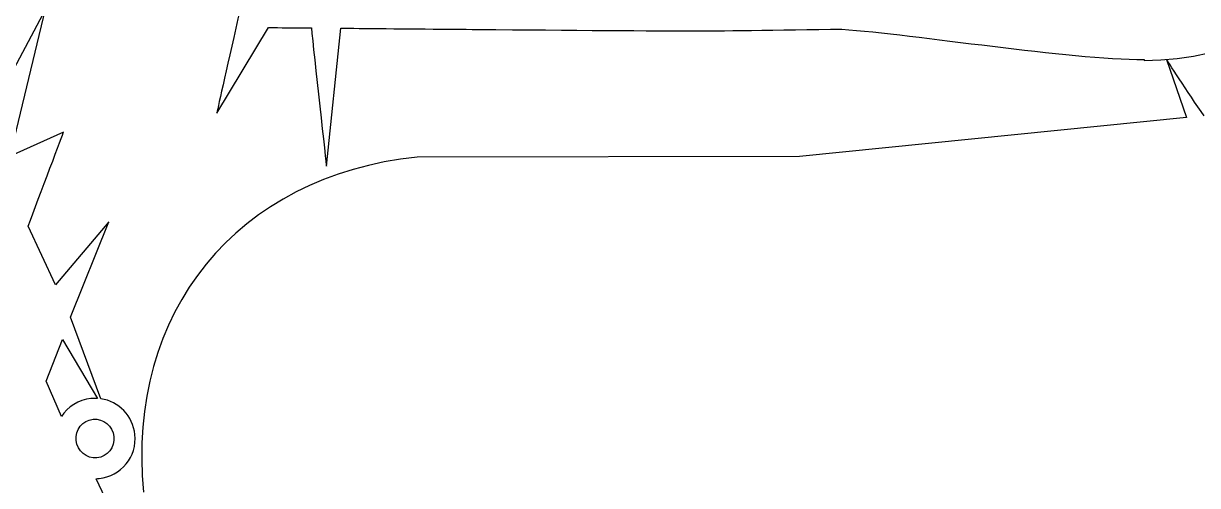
# Model space of a CAD drawing. Extents: x -11 to 3328, y 13 to 1701.
# Drawn here: x 833 to 1662, y 865 to 1191 of the extents above; entities that cross this region are included whole.
import ezdxf

# ---------------------------------------------------------------- set-up
doc = ezdxf.new("R2010")
doc.units = 0
doc.layers.add('H0107_Printing_Least_5', color=7, linetype='CONTINUOUS')

msp = doc.modelspace()

# ---------------------------------------------------------------- linework, layer by layer
at = {"layer": 'H0107_Printing_Least_5', "color": 1}
for points in [[(861.191878, 1114.227372), (823.519879, 1097.372373), (848.383879, 1201.01437), (811.35788, 1131.950372), (750.530881, 1125.822372)], [(969.360976, 1127.710472), (1005.810975, 1188.10247)], [(1046.825974, 1090.382473), (1056.895974, 1187.63247)], [(1624.245959, 1165.543471), (1624.245959, 1164.868471), (1624.245959, 1164.868471)], [(1640.040959, 1165.645371), (1654.283959, 1124.564372)], [(1654.283959, 1124.564372), (1381.005965, 1097.033373), (1110.916972, 1096.626373), (1110.916972, 1096.626373)], [(887.522878, 926.132377), (866.179878, 983.713375), (893.040878, 1051.082374), (855.530879, 1006.580375), (836.249879, 1047.983374)], [(859.636879, 913.555377), (848.970879, 938.496377), (860.326878, 967.991376), (885.045878, 926.384377)], [(914.586877, 709.484382), (864.329878, 821.784379), (872.658878, 845.472379), (935.832877, 760.800381), (884.263878, 869.761378)]]:
    msp.add_lwpolyline(points, dxfattribs=at)
for points in [[(1166.377971, 1186.67247)], [(884.754878, 884.482378)]]:
    msp.add_lwpolyline(points, close=True, dxfattribs=at)
for points in [[(707.998982, 1164.868471), (835.593979, 1164.868471), (923.922977, 1283.412468), (923.922977, 1411.007465)], [(1624.245959, 1164.868471), (1751.840956, 1164.868471), (1840.169954, 1283.412468), (1840.169954, 1411.007465)], [(1007.338975, 1287.089468), (996.552975, 1251.891469), (969.360976, 1127.710472), (969.360976, 1127.710472)], [(1005.810975, 1188.10247), (1013.649975, 1188.02847), (1024.025974, 1187.93147), (1036.224974, 1187.81947)], [(1036.224974, 1187.81947), (1037.756974, 1170.475471), (1046.825974, 1090.382473), (1046.825974, 1090.382473)], [(1056.895974, 1187.63247), (1069.304973, 1187.52147), (1104.675972, 1187.21247), (1133.152972, 1186.96347)], [(1133.152972, 1186.96347), (1133.156972, 1186.96147), (1133.161972, 1186.95847), (1133.166972, 1186.95547)], [(1133.166972, 1186.95547), (1144.169971, 1186.86047), (1155.295971, 1186.76547), (1166.340971, 1186.67247)], [(1166.340971, 1186.67247), (1166.352971, 1186.67247), (1166.365971, 1186.67247), (1166.377971, 1186.67247)], [(1166.377971, 1186.67247), (1229.616969, 1186.13847), (1290.209968, 1185.67447), (1310.003967, 1185.67447)], [(1310.003967, 1185.67447), (1317.385967, 1185.67447), (1367.848966, 1186.43747), (1410.807965, 1186.95447)], [(1410.807965, 1186.95447), (1462.509963, 1183.30247), (1571.452961, 1165.521471), (1624.245959, 1165.543471)], [(1666.777958, 1125.822372), (1655.018959, 1142.031371), (1640.040959, 1165.645371), (1640.040959, 1165.645371)], [(836.249879, 1047.983374), (843.859879, 1068.483373), (861.191878, 1114.227372), (861.191878, 1114.227372)], [(1110.916972, 1096.626373), (983.964975, 1083.836373), (904.933977, 987.099375), (917.722977, 860.146378)], [(880.542878, 926.290377), (871.662878, 925.395377), (864.159878, 920.490377), (859.636879, 913.555377)], [(885.045878, 926.384377), (883.566878, 926.469377), (882.063878, 926.443377), (880.542878, 926.290377)], [(911.587877, 900.928377), (910.258877, 914.125377), (900.075877, 924.289377), (887.522878, 926.132377)], [(882.013878, 911.691377), (889.384878, 912.433377), (895.973878, 906.944377), (896.730878, 899.431378)], [(870.037878, 896.742378), (869.280878, 904.255377), (874.642878, 910.948377), (882.013878, 911.691377)], [(884.754878, 884.482378), (877.383878, 883.739378), (870.793878, 889.228378), (870.037878, 896.742378)], [(896.730878, 899.431378), (897.487878, 891.917378), (892.125878, 885.225378), (884.754878, 884.482378)], [(886.225878, 869.883378), (901.801877, 871.452378), (913.156877, 885.351378), (911.587877, 900.928377)], [(884.263878, 869.761378), (884.914878, 869.781378), (885.567878, 869.816378), (886.225878, 869.883378)]]:
    msp.add_open_spline(points, degree=3, dxfattribs=at)

doc.saveas('drawing.dxf')
